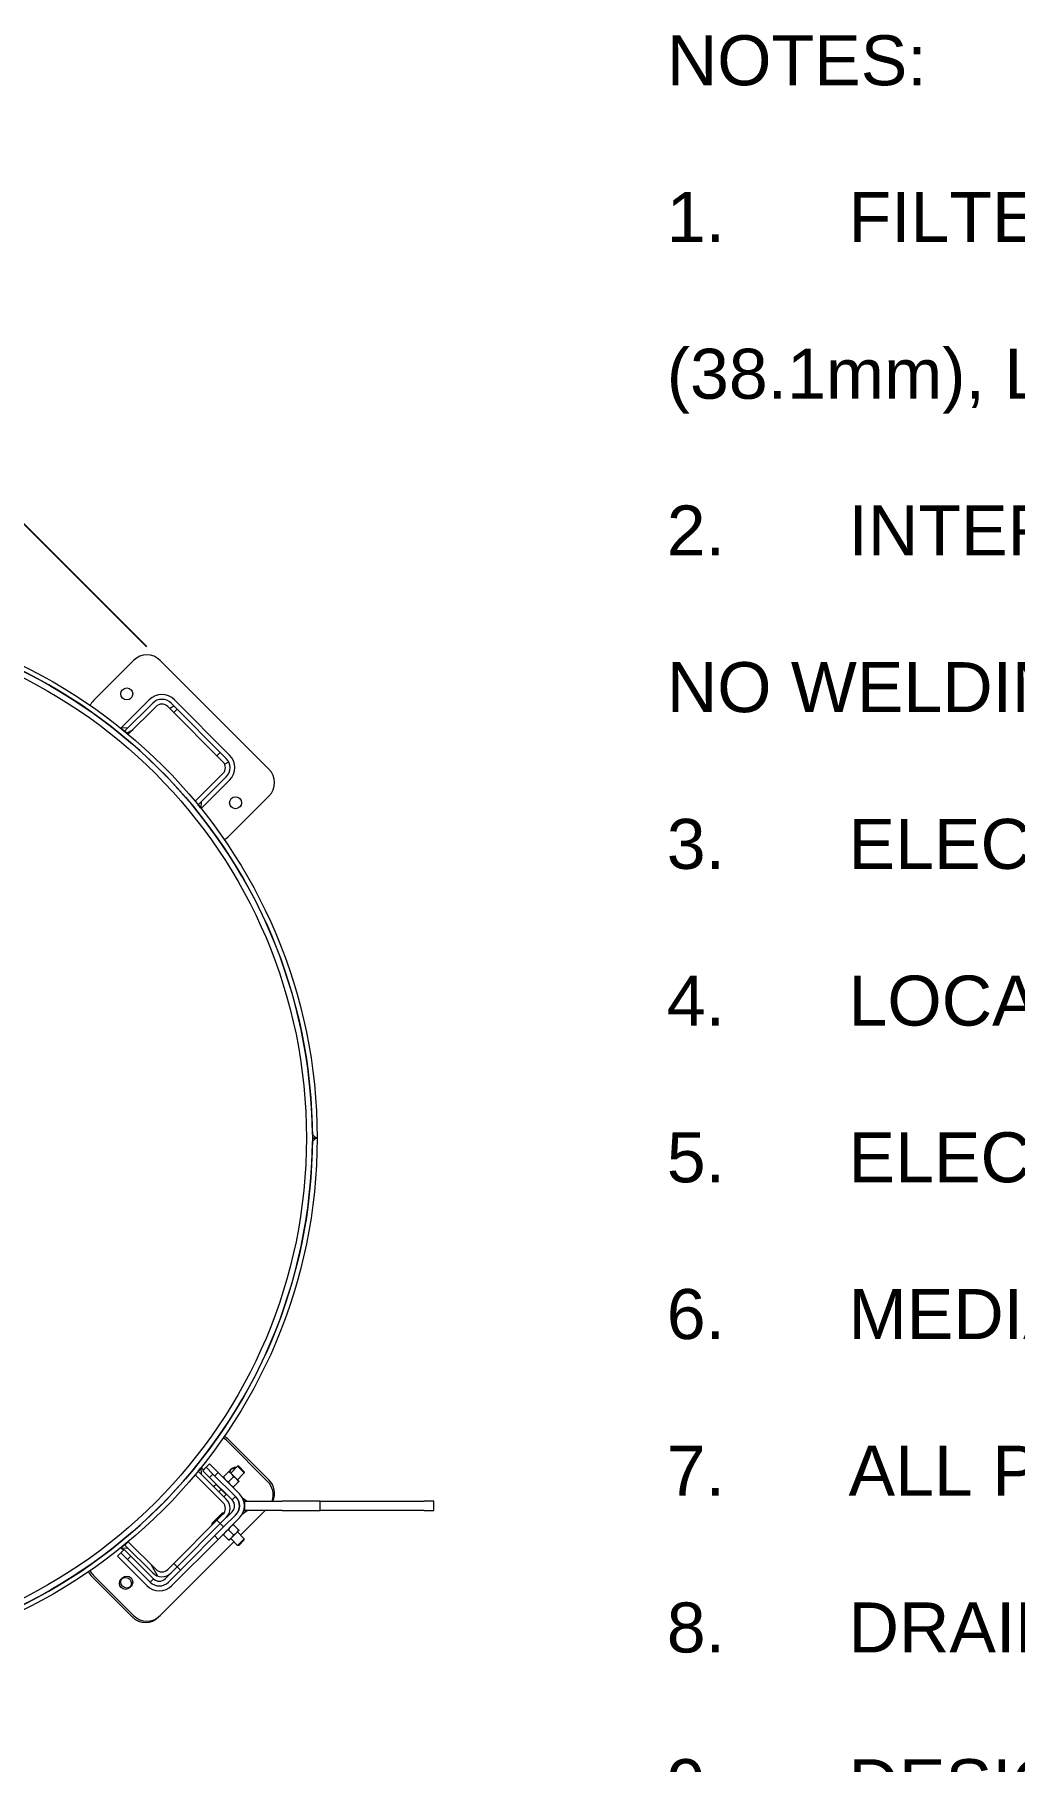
# Model space of a CAD drawing. Header units: inches. Extents: x 20 to 536, y 8 to 344.
# Drawn here: x 285.5 to 337.3, y 180.4 to 271.5 of the extents above; entities that cross this region are included whole.
import ezdxf

# ---------------------------------------------------------------- set-up
doc = ezdxf.new("R2010")
doc.units = ezdxf.units.IN
doc.header["$LTSCALE"] = 16
doc.header["$MEASUREMENT"] = 0
for name, color, linetype, lineweight in [('Dimension (ANSI)', 7, 'Continuous', 25), ('Hatch', 7, 'Continuous', 18), ('Symbol (ANSI)', 7, 'Continuous', 25), ('Visible', 7, 'Continuous', 18)]:
    doc.layers.add(name, color=color, linetype=linetype, lineweight=lineweight)
doc.styles.add('Standard D-E', font='arial.ttf')
doc.styles.add('Standard D-E NeptuneBenson', font='arial.ttf')
doc.dimstyles.new('in [mm] D-E NeptuneBenson', dxfattribs={"dimscale": 16, "dimtxt": 0.15, "dimasz": 0.098425, "dimexe": 0.125, "dimexo": 0.063, "dimgap": 0.031496, "dimtad": 0, "dimtih": 1, "dimtoh": 1, "dimdec": 4, "dimrnd": 1e-08, "dimzin": 3, "dimdsep": 46, "dimlunit": 5, "dimtxsty": 'Standard D-E', "dimcen": 0.09, "dimdle": 0.393701, "dimclrd": 256, "dimclre": 256, "dimclrt": 256, "dimadec": 1, "dimazin": 1, "dimtfac": 1, "dimtofl": 0, "dimtmove": 0, "dimatfit": 3, "dimfxl": 1, "dimfrac": 1, "dimtolj": 1, "dimtzin": 4, "dimlwd": -1, "dimlwe": -1, "dimarcsym": 0})

# ---------------------------------------------------------------- blocks, each defined once
blk = doc.blocks.new('*D29')
at = {"layer": 'Defpoints', "color": 0, "transparency": 16777216}
for p in [(292.182, 238.479), (220.898, 220.403), (247.502, 193.799)]:
    blk.add_point(p, dxfattribs=at)
at = {"layer": 'Dimension (ANSI)', "transparency": 16777216}
for p, q in [((291.469, 239.192), (264.164, 266.497)), ((264.464, 263.969), (250.026, 249.53)), ((222.012, 221.516), (236.451, 235.955)), ((246.789, 194.512), (219.484, 221.817))]:
    blk.add_line(p, q, dxfattribs=at)
for points in [[(264.279, 264.155), (264.65, 263.783), (265.578, 265.083)], [(221.826, 221.702), (222.198, 221.331), (220.898, 220.403)]]:
    blk.add_solid(points, dxfattribs=at)
at = {"layer": 'Dimension (ANSI)', "transparency": 16777216, "char_height": 2.4, "attachment_point": 5, "rotation": 45, "style": 'Standard D-E'}
for s, insert in [('\\A1; 63{\\H1x;\\S3#16;} in', (241.133, 244.848)), ('\\A1;[1604.9 mm]', (244.682, 241.299))]:
    blk.add_mtext(s, dxfattribs=dict(at, insert=insert))

msp = doc.modelspace()

# ---------------------------------------------------------------- hatches: boundary and pattern name
at = {"layer": 'Hatch'}
h = msp.add_hatch(dxfattribs=at)
h.set_pattern_fill('ANSI31', color=256, scale=16, angle=-15, style=0)
edge = h.paths.add_edge_path()
edge.add_line((293.07209, 235.90834), (292.75577, 236.22467))
edge.add_ellipse((292.26786, 235.73676), major_axis=(-0.4879, 0.4879), ratio=1, start_angle=270, end_angle=360)
edge.add_line((291.77996, 236.22467), (290.31196, 234.75667))
edge.add_line((290.31196, 234.75667), (290.48874, 234.57989))
edge.add_line((290.48874, 234.57989), (291.95674, 236.04789))
edge.add_ellipse((292.26786, 235.73676), major_axis=(0.31113, 0.31113), ratio=1, start_angle=0, end_angle=90, ccw=False)
edge.add_line((292.57899, 236.04789), (292.89532, 235.73156))
edge.add_line((292.89532, 235.73156), (293.07209, 235.90834))
h = msp.add_hatch(dxfattribs=at)
h.set_pattern_fill('ANSI31', color=256, scale=16, angle=75.0002, style=0)
edge = h.paths.add_edge_path()
edge.add_line((290.29516, 234.73987), (290.47194, 234.91665))
edge.add_line((290.47194, 234.91665), (290.10103, 234.89739))
edge.add_ellipse((272.71265, 213.26827), major_axis=(21.62912, -17.38838), ratio=1, start_angle=89.4838577, end_angle=90, ccw=False)
h = msp.add_hatch(dxfattribs=at)
h.set_pattern_fill('ANSI31', color=256, scale=16, angle=-15, style=0)
edge = h.paths.add_edge_path()
edge.add_line((294.02427, 231.04436), (294.20105, 230.86758))
edge.add_line((294.20105, 230.86758), (295.66905, 232.33558))
edge.add_ellipse((295.18114, 232.82348), major_axis=(0.4879, 0.4879), ratio=1, start_angle=270, end_angle=360)
edge.add_line((295.66905, 233.31139), (295.35272, 233.62771))
edge.add_line((295.35272, 233.62771), (295.17594, 233.45094))
edge.add_line((295.17594, 233.45094), (295.49227, 233.13461))
edge.add_ellipse((295.18114, 232.82348), major_axis=(0.31113, -0.31113), ratio=1, start_angle=0, end_angle=90, ccw=False)
edge.add_line((295.49227, 232.51236), (294.02427, 231.04436))
h = msp.add_hatch(dxfattribs=at)
h.set_pattern_fill('ANSI31', color=256, scale=16, angle=75.0002, style=0)
edge = h.paths.add_edge_path()
edge.add_line((294.34177, 230.65665), (294.36103, 231.02756))
edge.add_line((294.36103, 231.02756), (294.18425, 230.85078))
edge.add_ellipse((272.71265, 213.26827), major_axis=(17.58252, -21.47161), ratio=1, start_angle=89.4838577, end_angle=90, ccw=False)
h = msp.add_hatch(dxfattribs=at)
h.set_pattern_fill('ANSI31', color=256, scale=16, angle=75.0002, style=0)
edge = h.paths.add_edge_path()
edge.add_line((295.35272, 192.90882), (295.66905, 193.22515))
edge.add_ellipse((295.18114, 193.71305), major_axis=(0.4879, 0.4879), ratio=1, start_angle=270, end_angle=360)
edge.add_line((295.66905, 194.20095), (294.20105, 195.66895))
edge.add_line((294.20105, 195.66895), (294.02427, 195.49217))
edge.add_line((294.02427, 195.49217), (295.49227, 194.02418))
edge.add_ellipse((295.18114, 193.71305), major_axis=(0.31113, -0.31113), ratio=1, start_angle=0, end_angle=90, ccw=False)
edge.add_line((295.49227, 193.40192), (295.17594, 193.0856))
edge.add_line((295.17594, 193.0856), (295.35272, 192.90882))
h = msp.add_hatch(dxfattribs=at)
h.set_pattern_fill('ANSI31', color=256, scale=16, angle=75.0002, style=0)
edge = h.paths.add_edge_path()
edge.add_line((294.18425, 195.68575), (294.36103, 195.50897))
edge.add_line((294.36103, 195.50897), (294.34177, 195.87988))
edge.add_ellipse((272.71265, 213.26827), major_axis=(-17.38838, -21.62912), ratio=1, start_angle=89.4838577, end_angle=90, ccw=False)
h = msp.add_hatch(dxfattribs=at)
h.set_pattern_fill('ANSI31', color=256, scale=16, style=0)
edge = h.paths.add_edge_path()
edge.add_line((295.5295, 192.73204), (296.15816, 193.3607))
edge.add_ellipse((295.67025, 193.84861), major_axis=(0.4879, 0.4879), ratio=1, start_angle=270, end_angle=360)
edge.add_line((296.15816, 194.33651), (294.96547, 195.52919))
edge.add_line((294.96547, 195.52919), (294.7887, 195.35241))
edge.add_line((294.7887, 195.35241), (295.98138, 194.15973))
edge.add_ellipse((295.67025, 193.84861), major_axis=(0.31113, -0.31113), ratio=1, start_angle=0, end_angle=90, ccw=False)
edge.add_line((295.98138, 193.53748), (295.35272, 192.90882))
edge.add_line((295.35272, 192.90882), (295.5295, 192.73204))
h = msp.add_hatch(dxfattribs=at)
h.set_pattern_fill('ANSI31', color=256, scale=16, angle=75.0002, style=0)
edge = h.paths.add_edge_path()
edge.add_line((290.10103, 191.63914), (290.47194, 191.61988))
edge.add_line((290.47194, 191.61988), (290.29516, 191.79666))
edge.add_ellipse((272.71265, 213.26827), major_axis=(-21.47161, -17.58252), ratio=1, start_angle=89.4838577, end_angle=90, ccw=False)
h = msp.add_hatch(dxfattribs=at)
h.set_pattern_fill('ANSI31', color=256, scale=16, angle=75.0002, style=0)
edge = h.paths.add_edge_path()
edge.add_line((290.48874, 191.95664), (290.31196, 191.77986))
edge.add_line((290.31196, 191.77986), (291.77996, 190.31187))
edge.add_ellipse((292.26786, 190.79977), major_axis=(0.4879, -0.4879), ratio=1, start_angle=270, end_angle=360)
edge.add_line((292.75577, 190.31187), (293.07209, 190.62819))
edge.add_line((293.07209, 190.62819), (292.89532, 190.80497))
edge.add_line((292.89532, 190.80497), (292.57899, 190.48864))
edge.add_ellipse((292.26786, 190.79977), major_axis=(-0.31113, -0.31113), ratio=1, start_angle=0, end_angle=90, ccw=False)
edge.add_line((291.95674, 190.48864), (290.48874, 191.95664))
h = msp.add_hatch(dxfattribs=at)
h.set_pattern_fill('ANSI31', color=256, scale=16, style=0)
edge = h.paths.add_edge_path()
edge.add_line((291.82118, 189.99953), (290.6285, 191.19221))
edge.add_line((290.6285, 191.19221), (290.45172, 191.01544))
edge.add_line((290.45172, 191.01544), (291.6444, 189.82276))
edge.add_ellipse((292.13231, 190.31066), major_axis=(0.4879, -0.4879), ratio=1, start_angle=270, end_angle=360)
edge.add_line((292.62021, 189.82276), (293.24887, 190.45142))
edge.add_line((293.24887, 190.45142), (293.07209, 190.62819))
edge.add_line((293.07209, 190.62819), (292.44343, 189.99953))
edge.add_ellipse((292.13231, 190.31066), major_axis=(-0.31113, -0.31113), ratio=1, start_angle=0, end_angle=90, ccw=False)

# ---------------------------------------------------------------- linework, layer by layer
at = {"layer": 'Visible'}
for p, q in [((288.64606, 236.3576), (290.76738, 238.47892)), ((292.1816, 238.47892), (297.9233, 232.73722)), ((297.9233, 231.323), (295.80198, 229.20168)), ((295.80198, 197.33485), (297.9233, 195.21353)), ((297.72259, 193.59861), (296.42544, 192.30146)), ((296.07189, 191.9479), (292.1816, 188.05761)), ((290.76738, 188.05761), (288.64606, 190.17893))]:
    msp.add_line(p, q, dxfattribs=at)
at = {"layer": 'Visible', "linetype": 'Continuous', "lineweight": 18}
for p, q in [((290.13518, 234.93345), (291.60318, 236.40144)), ((291.77996, 236.22467), (290.31196, 234.75667)), ((293.07209, 235.90834), (292.75577, 236.22467)), ((292.93254, 236.40144), (295.84582, 233.48816)), ((290.48874, 234.57989), (291.95674, 236.04789)), ((292.57899, 236.04789), (292.89532, 235.73156)), ((292.89532, 235.73156), (293.07209, 235.90834)), ((295.17594, 233.45094), (292.89532, 235.73156)), ((293.07209, 235.90834), (295.35272, 233.62771)), ((290.47194, 234.91665), (290.10103, 234.89739)), ((290.16777, 234.90085), (290.13518, 234.93345)), ((290.29516, 234.73987), (290.47194, 234.91665)), ((290.31196, 234.75667), (290.48874, 234.57989)), ((295.35272, 233.62771), (295.17594, 233.45094)), ((295.17594, 233.45094), (295.49227, 233.13461)), ((295.66905, 233.31139), (295.35272, 233.62771)), ((295.49227, 232.51236), (294.02427, 231.04436)), ((294.20105, 230.86758), (295.66905, 232.33558)), ((295.84582, 232.1588), (294.37782, 230.6908)), ((294.02427, 231.04436), (294.20105, 230.86758)), ((294.36103, 231.02756), (294.18425, 230.85078)), ((294.34177, 230.65665), (294.36103, 231.02756)), ((294.34523, 230.7234), (294.37782, 230.6908)), ((300.21265, 213.26827), (300.40467, 213.26827)), ((300.40467, 213.26826), (300.21265, 213.26826)), ((300.40467, 213.26827), (300.46467, 213.26827)), ((300.46467, 213.26826), (300.40467, 213.26826)), ((295.73148, 197.26152), (297.8528, 195.1402)), ((294.7887, 196.05952), (294.61192, 195.88274)), ((295.23185, 195.61637), (294.7887, 196.05952)), ((294.20105, 195.66895), (294.02427, 195.49217)), ((294.02427, 195.49217), (295.49227, 194.02418)), ((294.18425, 195.68575), (294.36103, 195.50897)), ((295.66905, 194.20095), (294.20105, 195.66895)), ((294.36103, 195.50897), (294.34177, 195.87988)), ((294.34523, 195.81314), (294.37782, 195.84573)), ((294.37782, 195.84573), (294.47636, 195.74719)), ((294.43514, 195.70597), (294.61192, 195.88274)), ((294.7887, 195.35241), (294.43514, 195.70597)), ((294.96547, 195.52919), (294.61192, 195.88274)), ((294.96547, 195.52919), (294.7887, 195.35241)), ((294.7887, 195.35241), (295.98138, 194.15973)), ((296.15816, 194.33651), (294.96547, 195.52919)), ((295.23185, 195.61637), (295.05507, 195.4396)), ((296.36322, 194.485), (295.23185, 195.61637)), ((295.79011, 195.64431), (295.52069, 195.37489)), ((296.05528, 195.37914), (295.78586, 195.10973)), ((295.94638, 195.53541), (295.81379, 195.66799)), ((295.90218, 195.5796), (296.25914, 195.93656)), ((296.21154, 195.27024), (295.94638, 195.53541)), ((296.32044, 195.11398), (296.05102, 194.84456)), ((296.34413, 195.13766), (296.21154, 195.27024)), ((296.25574, 195.22605), (296.61269, 195.583)), ((296.61269, 195.583), (296.25914, 195.93656)), ((296.32587, 195.93656), (296.25914, 195.93656)), ((296.32587, 195.93656), (296.61269, 195.64974)), ((296.61269, 195.64974), (296.61269, 195.583)), ((295.12578, 194.97997), (295.0079, 194.8621)), ((295.12578, 194.97997), (295.14346, 194.99765)), ((295.12578, 194.97997), (295.25836, 194.84739)), ((295.25836, 194.84739), (295.39094, 194.71481)), ((295.39094, 194.71481), (295.27307, 194.59693)), ((295.39094, 194.71481), (295.52352, 194.58223)), ((295.52352, 194.58223), (295.65611, 194.44964)), ((295.65611, 194.44964), (295.53823, 194.33177)), ((295.65611, 194.44964), (295.67379, 194.46732)), ((296.15816, 194.33651), (296.18644, 194.30823)), ((296.52084, 194.27232), (296.7789, 194.09861)), ((295.40209, 193.41499), (295.1654, 193.1783)), ((295.49227, 193.40192), (295.17594, 193.0856)), ((295.36988, 193.27953), (295.34194, 193.30747)), ((295.98138, 193.53748), (295.35272, 192.90882)), ((295.44539, 193.45829), (295.40209, 193.41499)), ((295.44539, 193.45829), (295.4957, 193.47177)), ((295.53424, 193.45052), (295.50962, 193.47514)), ((295.5295, 192.73204), (296.15816, 193.3607)), ((296.18644, 193.38899), (296.15816, 193.3607)), ((297.72542, 193.59861), (296.42686, 192.30004)), ((296.52084, 193.42489), (296.7789, 193.59861)), ((296.7789, 194.09861), (296.5914, 194.09861)), ((296.5914, 193.59861), (296.7789, 193.59861)), ((296.62682, 194.09861), (298.62682, 194.09861)), ((296.62682, 194.09861), (296.62682, 193.59861)), ((298.62682, 193.59861), (296.62682, 193.59861)), ((300.62682, 194.09861), (298.62682, 194.09861)), ((298.62682, 193.59861), (300.62682, 193.59861)), ((300.62682, 194.09861), (301.12682, 194.09861)), ((300.62682, 193.59861), (300.62682, 194.09861)), ((301.12682, 193.59861), (300.62682, 193.59861)), ((301.12682, 194.09861), (306.12682, 194.09861)), ((306.12682, 193.59861), (301.12682, 193.59861)), ((306.62682, 194.09861), (306.12682, 194.09861)), ((306.12682, 193.59861), (306.62682, 193.59861)), ((306.62682, 193.59861), (306.62682, 194.09861)), ((292.89532, 190.80497), (295.17594, 193.0856)), ((295.35272, 192.90882), (293.07209, 190.62819)), ((293.07209, 190.62819), (295.35272, 192.90882)), ((295.5295, 192.73204), (293.24887, 190.45142)), ((294.92614, 192.83579), (294.8982, 192.86373)), ((294.91506, 192.92796), (294.90158, 192.87764)), ((294.94353, 192.95643), (294.91506, 192.92796)), ((295.1654, 193.1783), (294.94353, 192.95643)), ((295.06417, 192.97382), (295.03623, 193.00176)), ((295.17594, 193.0856), (295.35272, 192.90882)), ((295.23185, 192.08084), (296.36322, 193.21221)), ((295.35272, 192.90882), (295.66905, 193.22515)), ((295.35272, 192.90882), (295.5295, 192.73204)), ((295.67376, 193.22991), (295.67379, 193.22989)), ((296.05528, 192.31807), (295.78586, 192.58749)), ((295.94638, 192.1618), (296.21154, 192.42697)), ((296.32044, 192.58323), (296.05102, 192.85265)), ((296.21154, 192.42697), (296.34413, 192.55955)), ((296.25574, 192.47116), (296.61269, 192.11421)), ((290.27494, 191.54577), (290.09817, 191.36899)), ((290.10103, 191.63914), (290.47194, 191.61988)), ((290.16777, 191.63568), (290.13518, 191.60309)), ((290.23372, 191.50455), (290.13518, 191.60309)), ((290.27494, 191.54577), (290.6285, 191.19221)), ((290.47194, 191.61988), (290.29516, 191.79666)), ((290.48874, 191.95664), (290.31196, 191.77986)), ((290.31196, 191.77986), (291.77996, 190.31187)), ((291.95674, 190.48864), (290.48874, 191.95664)), ((296.0733, 191.94649), (292.11109, 187.98428)), ((292.79699, 189.64598), (295.23185, 192.08084)), ((295.23185, 192.08084), (295.05507, 192.25762)), ((295.79011, 192.0529), (295.52069, 192.32232)), ((295.81379, 192.02922), (295.94638, 192.1618)), ((295.90218, 192.11761), (296.25914, 191.76066)), ((296.25914, 191.76066), (296.61269, 192.11421)), ((296.32587, 191.76065), (296.25914, 191.76066)), ((296.61269, 192.04747), (296.32587, 191.76065)), ((296.61269, 192.04747), (296.61269, 192.11421)), ((289.92139, 191.19221), (290.09817, 191.36899)), ((289.92139, 191.19221), (291.46762, 189.64598)), ((290.09817, 191.36899), (290.45172, 191.01544)), ((290.6285, 191.19221), (290.45172, 191.01544)), ((290.45172, 191.01544), (291.6444, 189.82276)), ((291.82118, 189.99953), (290.6285, 191.19221)), ((293.07209, 190.62819), (292.44343, 189.99953)), ((292.89532, 190.80497), (292.57899, 190.48864)), ((292.75577, 190.31187), (293.07209, 190.62819)), ((293.07209, 190.62819), (292.89532, 190.80497)), ((293.24887, 190.45142), (293.07209, 190.62819)), ((290.69688, 187.98428), (288.57556, 190.1056)), ((292.62021, 189.82276), (293.24887, 190.45142))]:
    msp.add_line(p, q, dxfattribs=at)
for centre, radius in [((272.71265, 213.26827), 27.75202), ((272.71265, 213.26827), 27.5), ((272.71265, 213.26827), 27.19), ((290.34333, 189.75204), 0.315)]:
    msp.add_circle(centre, radius, dxfattribs=at)
at = {"layer": 'Visible'}
for centre in [(290.41383, 236.71116), (296.15554, 230.96945), (290.41383, 189.82538)]:
    msp.add_circle(centre, 0.315, dxfattribs=at)
at = {"layer": 'Visible', "linetype": 'Continuous', "lineweight": 18}
for centre, radius, start, end in [((272.71265, 213.26827), 27.50202, 0.3940823, 359.6059177), ((292.26786, 235.73676), 0.94, 45, 135), ((292.26786, 235.73676), 0.69, 45, 135), ((292.26786, 235.73676), 0.44, 45, 135), ((272.71265, 213.26827), 27.75202, 50.6868788, 51.2030211), ((295.18114, 232.82348), 0.94, 315, 45), ((295.18114, 232.82348), 0.44, 315, 45), ((295.18114, 232.82348), 0.69, 315, 45), ((272.71265, 213.26827), 27.75202, 38.7969789, 39.3131212), ((295.02437, 196.55441), 1, 45, 61.4032439), ((272.71265, 213.26827), 27.75202, 320.6868788, 321.2030211), ((296.08503, 195.49375), 0.315, 82.0976018, 147.5761797), ((296.08503, 195.49375), 0.315, 304.7778206, 325.2221794), ((297.14569, 194.43309), 1, 340.458746, 45), ((295.18114, 193.71305), 0.69, 315, 45), ((295.67025, 193.84861), 0.69, 315, 45), ((295.72682, 193.84861), 0.65, 315, 45), ((295.72682, 193.84861), 0.9, 315, 45), ((295.72682, 193.84861), 0.9, 16.1276202, 28.0859338), ((295.18114, 193.71305), 0.44, 315, 45), ((295.67025, 193.84861), 0.44, 315, 45), ((295.18114, 193.71305), 0.94, 8.7556128, 22.225803), ((295.72682, 193.84861), 0.9, 331.9140662, 343.8723798), ((272.71265, 213.26827), 27.75202, 308.7969789, 309.3131212), ((289.28266, 190.8127), 1, 206.4749934, 225), ((292.13231, 190.31066), 0.94, 225, 315), ((292.13231, 190.31066), 0.69, 225, 315), ((292.26786, 190.79977), 0.69, 225, 315), ((292.13231, 190.31066), 0.44, 225, 315), ((292.26786, 190.79977), 0.94, 247.774197, 261.2443872), ((292.26786, 190.79977), 0.44, 225, 315), ((291.40399, 188.69138), 1, 225, 315)]:
    msp.add_arc(centre, radius, start, end, dxfattribs=at)
at = {"layer": 'Visible'}
for centre, radius, start, end in [((291.47449, 237.77182), 1, 45, 135), ((289.35317, 235.6505), 1, 135, 152.3394205), ((297.2162, 232.03011), 1, 315, 45), ((295.09488, 229.90879), 1, 297.6605795, 315), ((295.09488, 196.62774), 1, 45, 62.3394205), ((296.15554, 195.56708), 0.315, 81.6428702, 167.7254992), ((296.15554, 195.56708), 0.315, 307.0861418, 322.9138582), ((297.2162, 194.50642), 1, 335.9322273, 45), ((289.35317, 190.88604), 1, 207.6605795, 225), ((291.47449, 188.76472), 1, 225, 315)]:
    msp.add_arc(centre, radius, start, end, dxfattribs=at)
at = {"layer": 'Visible', "linetype": 'Continuous', "lineweight": 18}
for points, knots in [([(300.21402, 213.45742), (300.24593, 213.42609), (300.27776, 213.39467), (300.34131, 213.33162), (300.37303, 213.29999), (300.40467, 213.26827)], [-0.682160338, -0.682160338, -0.682160338, -0.682160338, -0.341373408, -0.341373408, 0, 0, 0, 0]), ([(300.40467, 213.26826), (300.37303, 213.23655), (300.34131, 213.20491), (300.27776, 213.14186), (300.24593, 213.11044), (300.21402, 213.07911)], [-0.682160323, -0.682160323, -0.682160323, -0.682160323, -0.340786923, -0.340786923, 0, 0, 0, 0])]:
    msp.add_open_spline(points, degree=3, knots=knots, dxfattribs=at)
for points, weights in [([(295.49701, 195.35121), (295.49701, 195.35121), (295.52069, 195.37489)], [1, 1.0379548493, 1]), ([(295.52069, 195.37489), (295.56806, 195.28016), (295.62959, 195.21863)], [1, 1.0379548493, 1]), ([(295.62959, 195.21863), (295.69113, 195.15709), (295.78586, 195.10973)], [1, 1.0379548493, 1]), ([(295.78586, 195.10973), (295.83323, 195.01499), (295.89476, 194.95346)], [1, 1.0379548493, 1]), ([(295.79011, 195.64431), (295.81379, 195.66799), (295.81379, 195.66799)], [1, 1.0379548493, 1]), ([(295.94638, 195.53541), (295.88485, 195.59694), (295.79011, 195.64431)], [1, 1.0379548493, 1]), ([(296.05528, 195.37914), (296.00791, 195.47388), (295.94638, 195.53541)], [1, 1.0379548493, 1]), ([(296.21154, 195.27024), (296.15001, 195.33178), (296.05528, 195.37914)], [1, 1.0379548493, 1]), ([(296.32044, 195.11398), (296.27307, 195.20871), (296.21154, 195.27024)], [1, 1.0379548493, 1]), ([(296.34413, 195.13766), (296.34413, 195.13766), (296.32044, 195.11398)], [1, 1.0379548493, 1]), ([(295.89476, 194.95346), (295.95629, 194.89193), (296.05102, 194.84456)], [1, 1.0379548493, 1]), ([(296.05102, 194.84456), (296.02734, 194.82088), (296.02734, 194.82088)], [1, 1.0379548493, 1]), ([(295.34194, 193.30747), (295.23634, 193.24924), (295.1654, 193.1783)], [1, 1.0379548493, 1]), ([(295.40209, 193.41499), (295.36318, 193.37608), (295.34194, 193.30747)], [1, 1.0379548493, 1]), ([(295.50962, 193.47514), (295.441, 193.4539), (295.40209, 193.41499)], [1, 1.0379548493, 1]), ([(295.4957, 193.47177), (295.50242, 193.47357), (295.50962, 193.47514)], [1.00771288784, 1.00435648424, 1]), ([(294.94353, 192.95643), (294.9115, 192.9244), (294.8982, 192.86373)], [1, 1.0379548493, 1]), ([(295.03623, 193.00176), (294.97556, 192.98846), (294.94353, 192.95643)], [1, 1.0379548493, 1]), ([(295.1654, 193.1783), (295.09446, 193.10736), (295.03623, 193.00176)], [1, 1.0379548493, 1]), ([(295.62959, 192.47859), (295.56806, 192.41706), (295.52069, 192.32232)], [1, 1.0379548493, 1]), ([(295.78586, 192.58749), (295.69113, 192.54012), (295.62959, 192.47859)], [1, 1.0379548493, 1]), ([(295.89476, 192.74375), (295.83323, 192.68222), (295.78586, 192.58749)], [1, 1.0379548493, 1]), ([(296.05102, 192.85265), (295.95629, 192.80528), (295.89476, 192.74375)], [1, 1.0379548493, 1]), ([(296.02734, 192.87633), (296.02734, 192.87633), (296.05102, 192.85265)], [1, 1.0379548493, 1]), ([(296.05528, 192.31807), (296.15001, 192.36544), (296.21154, 192.42697)], [1, 1.0379548493, 1]), ([(296.21154, 192.42697), (296.27307, 192.4885), (296.32044, 192.58323)], [1, 1.0379548493, 1]), ([(296.32044, 192.58323), (296.34413, 192.55955), (296.34413, 192.55955)], [1, 1.0379548493, 1]), ([(295.52069, 192.32232), (295.49701, 192.346), (295.49701, 192.346)], [1, 1.0379548493, 1]), ([(295.79011, 192.0529), (295.88485, 192.10027), (295.94638, 192.1618)], [1, 1.0379548493, 1]), ([(295.81379, 192.02922), (295.81379, 192.02922), (295.79011, 192.0529)], [1, 1.0379548493, 1]), ([(295.94638, 192.1618), (296.00791, 192.22333), (296.05528, 192.31807)], [1, 1.0379548493, 1])]:
    msp.add_rational_spline(points, weights, degree=2, dxfattribs=at)

# ---------------------------------------------------------------- texts
at = {"layer": 'Symbol (ANSI)', "insert": (318.93333, 271.4847), "char_height": 2.40000008, "width": 216.2072296, "attachment_point": 1, "line_spacing_factor": 1.741933, "style": 'Standard D-E NeptuneBenson'}
msp.add_mtext('\\pxsm1.88;\\fArial|b0|i0;{\\H2.6400;NOTES:\\P}\\fArial|b0|i0;{\\H2.6400;1.^I}\\fArial|b0|i0;{\\H2.6400;FILTER TANK IS TO BE CONSTRUCTED OF HIGH QUALITY A36 CARBON STEEL, UPPER HEAD THICKNESS = 1 1/2" \\P(38.1mm), LOWER HEAD THICKNESS = 5/16" (7.93mm) & SHELL THICKNESS = 1/4" (6.35mm).\\P}\\fArial|b0|i0;{\\H2.6400;2.^I}\\fArial|b0|i0;{\\H2.6400;INTERIOR OF TANK IS LINED WITH FLEXSOL 3000. EXTERIOR IS COATED WITH 5-8 MILS OF HIGH SOLIDS ENAMEL. \\PNO WELDING OR EXTREME HEAT IS TO BE APPLIED TO TANK AFTER LINING OR COATING PROCESS IS DONE.\\P}\\fArial|b0|i0;{\\H2.6400;3.^I}\\fArial|b0|i0;{\\H2.6400;ELECTRICAL REQUIREMENTS: 120VAC-10-60Hz, 15 AMP CIRCUIT PROTECTION.\\P}\\fArial|b0|i0;{\\H2.6400;4.^I}\\fArial|b0|i0;{\\H2.6400;LOCATE ALL ELECTRICAL ITEMS IN A NON-HAZARDOUS LOCATION.\\P}\\fArial|b0|i0;{\\H2.6400;5.^I}\\fArial|b0|i0;{\\H2.6400;ELECTRICAL CONNECTIONS ARE THE RESPONSIBILITY OF THE CUSTOMER.\\P}\\fArial|b0|i0;{\\H2.6400;6.^I}\\fArial|b0|i0;{\\H2.6400;MEDIA QUANTITIES ARE INDICATED FOR INFORMATIONAL PURPOSES ONLY.\\P}\\fArial|b0|i0;{\\H2.6400;7.^I}\\fArial|b0|i0;{\\H2.6400;ALL PNEUMATIC TUBING SUPPLIED BY POOL CONTRACTOR.\\P}\\fArial|b0|i0;{\\H2.6400;8.^I}\\fArial|b0|i0;{\\H2.6400;DRAIN VALVE MUST BE A BUTTERFLY VALVE AND INSTALLED DIRECTLY ON THE BOTTOM TANK HEAD.\\P}\\fArial|b0|i0;{\\H2.6400;9.^I}\\fArial|b0|i0;{\\H2.6400;DESIGN PRESSURE IS 50 PSI (344.73 kpa). HYDROSTATICALLY TESTED TO 75 PSI (517.11 kpa).\\P}\\fArial|b0|i0;{\\H2.4000;10. THIS PRECOAT FILTER UTILIZES TUBE ELEMENTS AND THE EFFECTIVE  FILTRATION  AREA REPRESENTS THE UNCOATED \\PAREA.}\\fArial|b0|i0;{\\H2.6400;\\P}', dxfattribs=at)

# ---------------------------------------------------------------- dimensions: what is measured, and where the dimension line sits
at = {"layer": 'Dimension (ANSI)'}
dim = msp.add_linear_dim(base=(220.89841, 220.4029), p1=(292.1816, 238.47892), p2=(247.50199, 193.79932), angle=225, text=' <> in\\X[1604.9 mm]', dimstyle='in [mm] D-E NeptuneBenson', override={"dimgap": 0.031496, "dimtih": 0, "dimtoh": 0, "dimdec": 4, "dimpost": '', "dimtol": 0, "dimlim": 0, "dimtp": 0, "dimtm": 0, "dimtdec": 2, "dimatfit": 1}, dxfattribs=at)
dim.commit()
dim.dimension.update_dxf_attribs({"geometry": '*D29', "text_midpoint": (243.23821, 242.7427), "dimtype": 160})

doc.saveas('drawing.dxf')
